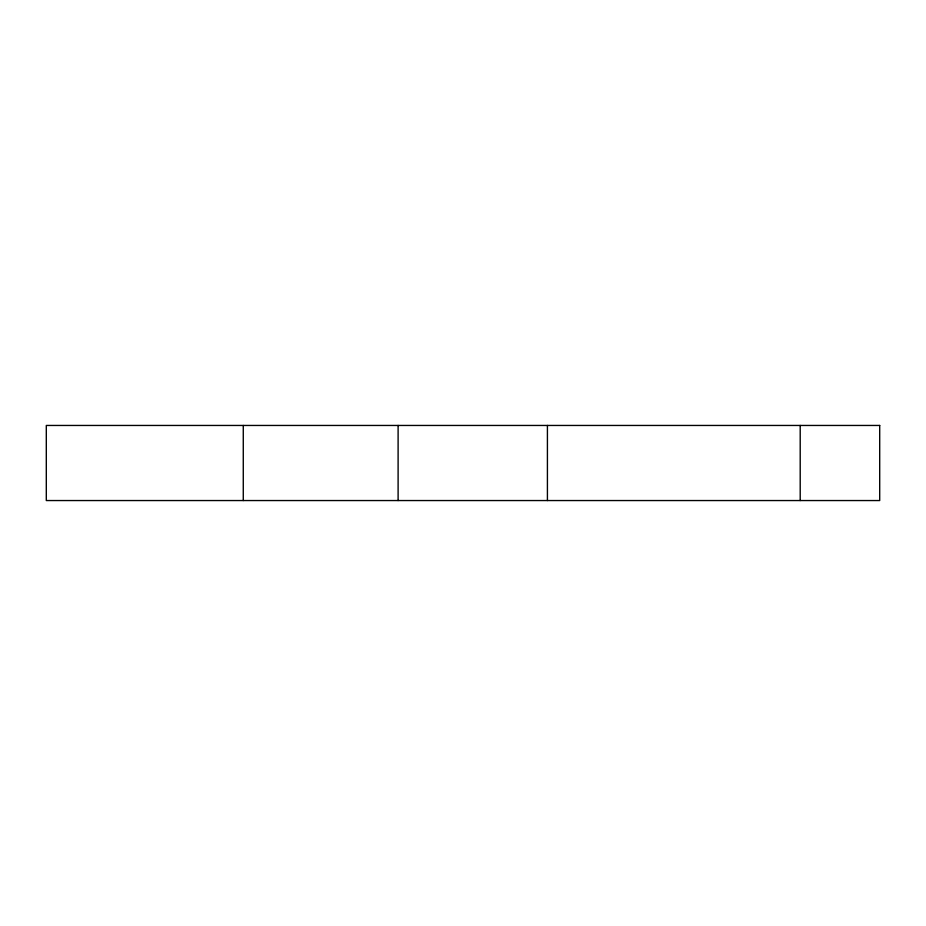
<?xml version="1.0" encoding="UTF-8"?>
<svg xmlns="http://www.w3.org/2000/svg" width="926" height="926" viewBox="0 0 926 926"><rect width="100%" height="100%" fill="white"/><g stroke="black" fill="none" stroke-linecap="round" stroke-linejoin="round"><path stroke-width="1.39" d="M800.203 425.451L800.203 500.549M547.416 425.451L547.416 500.549M398.111 425.451L398.111 500.549M243.272 425.451L243.272 500.549M879.7 425.451L46.3 425.451L46.3 500.549L879.7 500.549L879.7 425.451"/></g></svg>
